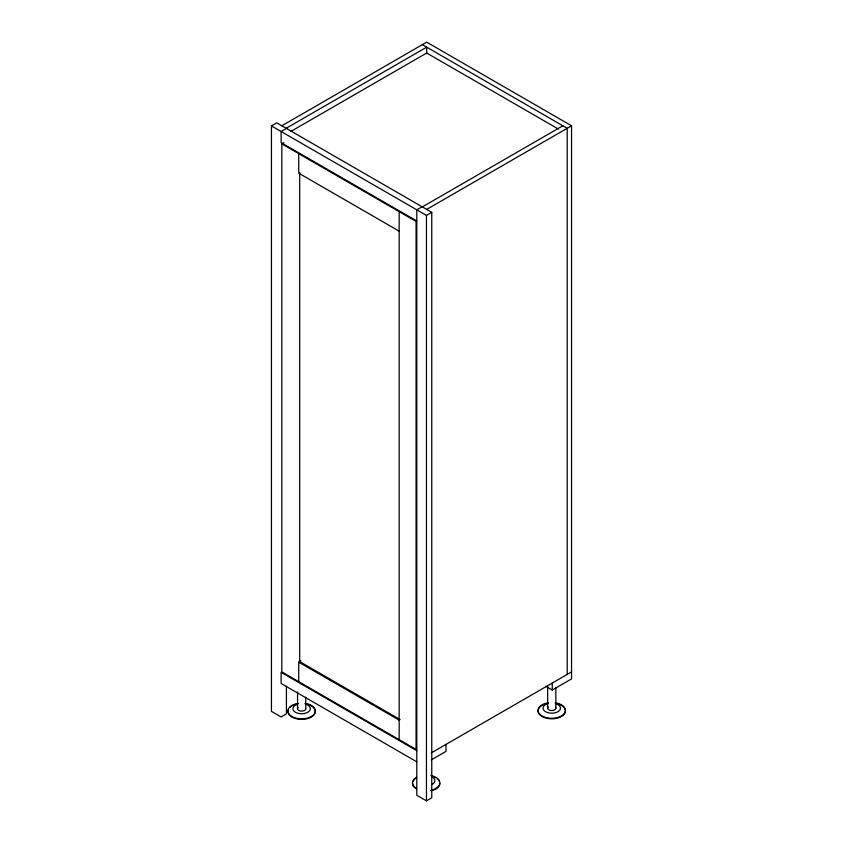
<?xml version="1.0" encoding="UTF-8"?>
<svg xmlns="http://www.w3.org/2000/svg" width="843" height="843" viewBox="0 0 843 843"><rect width="100%" height="100%" fill="white"/><g stroke="black" fill="none" stroke-linecap="round" stroke-linejoin="round"><path stroke-width="1.26" d="M431.995 784.496L432.385 784.211A8.736 5.047 0 0 0 432.385 777.067M286.42 686.244L286.42 713.873L281.109 716.94L271.446 711.366L271.446 125.923L276.767 122.857L431.764 212.341L431.764 797.784L426.453 800.85L416.79 795.276L416.79 209.833L422.101 206.767M281.836 125.786L426.695 42.15L571.554 125.786L571.554 678.889L552.239 690.038L545.653 686.234M286.177 128.294L426.695 47.166L426.695 53.752M286.42 128.431L281.109 131.497L281.109 142.646L416.79 220.982M290.709 131.529L426.695 53.025L558.319 129.021M281.836 143.9L416.063 221.403L416.063 749.416L281.836 671.913L281.836 143.9L283.954 142.678M422.343 206.904L562.861 125.786M426.695 209.412L571.554 125.786M271.446 125.923L426.453 215.408L431.764 212.341M298.728 681.671L298.728 662.155L300.856 660.933M431.226 752.936L571.554 671.913M431.237 759.891L446.01 751.366L446.01 744.401M422.343 44.658L567.202 128.294L567.202 674.421M399.171 231.161L298.728 173.173L298.728 153.658M400.13 719.585L299.697 661.597L299.697 172.615M298.728 662.155L399.171 720.143M416.79 750.67L281.109 672.335L281.109 683.483L416.79 761.819M561.406 715.981L561.406 716.518M555.843 687.656L555.843 708.215M552.239 683.062L552.239 690.038M547.655 686.255L547.655 708.099M435.863 788.468L435.863 789.006M426.453 215.408L426.453 800.85M399.171 211.646L399.171 739.659M305.724 697.203L305.724 708.773M297.537 691.955L297.537 708.657M291.973 705.391L291.973 705.928A13.657 7.882 0 0 1 294.797 704.674M555.347 707.024A4.099 2.36 0 0 1 554.578 709.869A4.099 2.36 0 0 1 549.615 710.175L548.782 709.785A4.099 2.36 0 0 1 548.256 706.929M555.284 702.788A13.657 7.882 0 0 1 562.934 714.927A13.657 7.882 0 0 1 540.563 714.927A13.657 7.882 0 0 1 548.213 702.788M555.284 703.325A13.657 7.882 0 0 1 562.934 715.465A13.657 7.882 0 0 1 540.563 715.465A13.657 7.882 0 0 1 548.213 703.325M556.117 703.789A8.736 5.047 0 0 1 558.445 711.397A8.736 5.047 0 0 1 545.052 711.397A8.736 5.047 0 0 1 547.381 703.789M305.609 708.162A4.099 2.36 0 0 1 304.049 710.628A4.099 2.36 0 0 1 299.497 710.733L298.664 710.343A4.099 2.36 0 0 1 298.127 707.488M305.166 703.347A13.657 7.882 0 0 1 312.816 715.486A13.657 7.882 0 0 1 290.445 715.486A13.657 7.882 0 0 1 298.095 703.347M313.459 707.562A13.657 7.882 0 0 1 303.417 719.321A13.657 7.882 0 0 1 288.443 709.458M289.802 707.562A13.657 7.882 0 0 1 291.172 706.434M295.851 704.358A13.657 7.882 0 0 1 298.095 703.884M305.166 703.884A13.657 7.882 0 0 1 307.4 704.358M308.454 704.674A13.657 7.882 0 0 1 312.816 706.982M305.998 704.348A8.736 5.047 0 0 1 308.327 711.956A8.736 5.047 0 0 1 294.934 711.956A8.736 5.047 0 0 1 297.263 704.348M430.878 775.476A13.657 7.882 0 0 1 439.867 782.884A13.657 7.882 0 0 1 430.878 790.302M416.547 788.468A13.657 7.882 0 0 1 416.547 777.309M439.867 783.432A13.657 7.882 0 0 1 430.878 790.839M416.547 789.006A13.657 7.882 0 0 1 412.554 783.432M413.017 781.387A13.657 7.882 0 0 1 416.547 777.847M433.039 776.593A13.657 7.882 0 0 1 435.863 777.847M438.033 779.48A13.657 7.882 0 0 1 439.403 781.387"/></g></svg>
